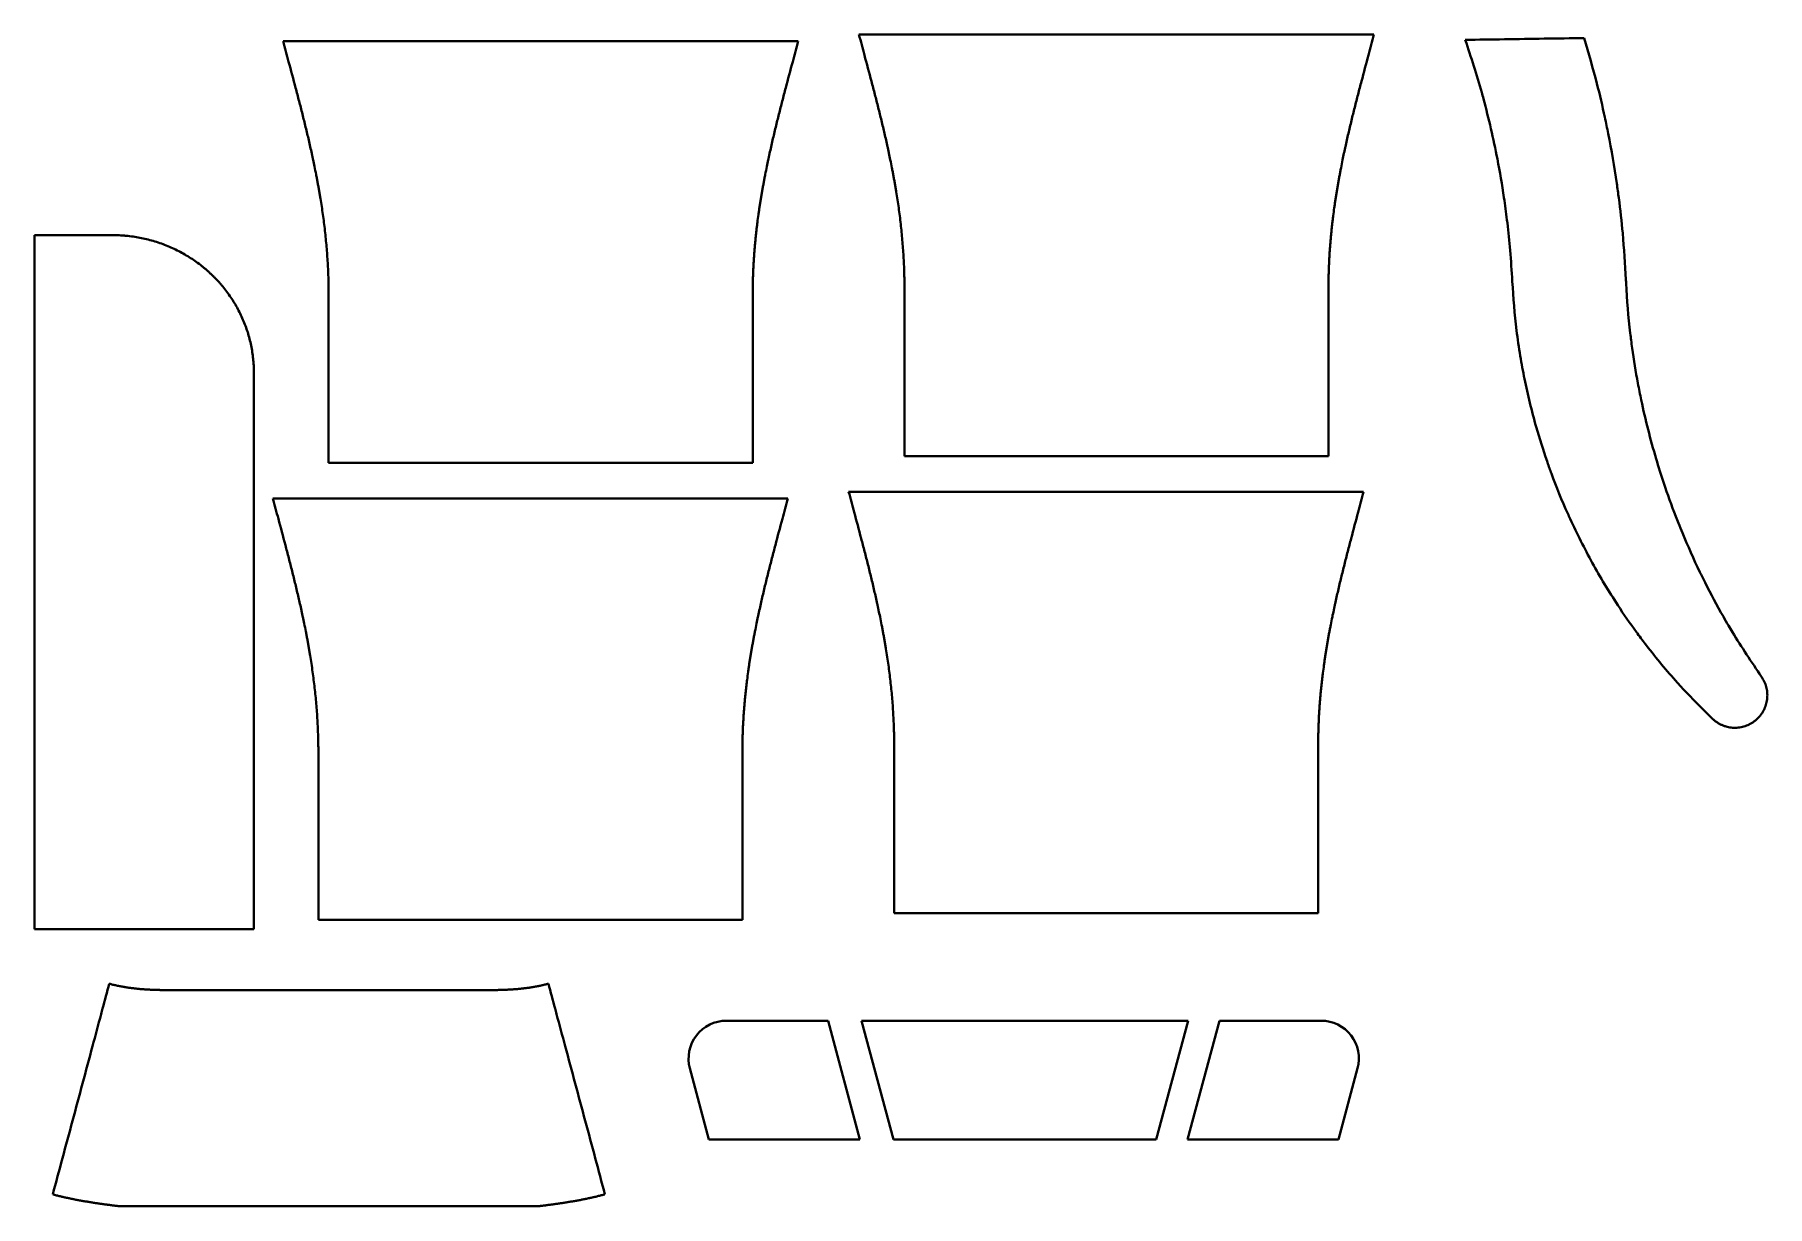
# Model space of a CAD drawing. Header units: inches. Extents: x -10.4 to 29.6, y -45.3 to -18.2.
import ezdxf

# ---------------------------------------------------------------- set-up
doc = ezdxf.new("R2010")
doc.units = ezdxf.units.IN
doc.header["$MEASUREMENT"] = 0
doc.layers.add('ModelSketch_Visible', color=7, linetype='Continuous', lineweight=40)

msp = doc.modelspace()

# ---------------------------------------------------------------- linework, layer by layer
at = {"layer": 'ModelSketch_Visible'}
for p, q in [((-8.649, -22.803), (-10.443, -22.803)), ((-10.443, -22.803), (-10.443, -23.928)), ((-10.443, -23.928), (-10.443, -38.853)), ((-5.375, -38.853), (-5.375, -25.978)), ((-10.443, -38.853), (-5.375, -38.853)), ((7.9, -40.967), (5.55, -40.967)), ((8.637, -43.717), (7.9, -40.967)), ((16.223, -40.967), (8.674, -40.967)), ((8.674, -40.967), (9.411, -43.717)), ((15.487, -43.717), (16.223, -40.967)), ((16.947, -40.967), (16.21, -43.717)), ((19.297, -40.967), (16.947, -40.967)), ((4.704, -42.068), (5.146, -43.717)), ((19.701, -43.717), (20.142, -42.068)), ((5.146, -43.717), (8.637, -43.717)), ((9.411, -43.717), (15.487, -43.717)), ((16.21, -43.717), (19.701, -43.717))]:
    msp.add_line(p, q, dxfattribs=at)
for centre, start, end in [((5.55, -41.842), 90, 195), ((19.297, -41.842), 345, 90)]:
    msp.add_arc(centre, 0.875, start, end, dxfattribs=at)
for points, knots in [([(-4.697, -18.321), (-4.655, -18.479), (-4.613, -18.636), (-4.571, -18.793), (-4.516, -18.996), (-4.435, -19.299), (-4.33, -19.703), (-4.252, -20.005), (-4.19, -20.257), (-4.141, -20.458), (-4.106, -20.61), (-4.071, -20.761), (-4.043, -20.887), (-4.021, -20.987), (-4, -21.088), (-3.984, -21.164), (-3.973, -21.215)], [-0.19422, -0.19422, -0.19422, -0.19422, 0, 0, 0, 0.25, 0.375, 0.5, 0.625, 0.6875, 0.75, 0.8125, 0.875, 0.90625, 0.9375, 0.999422, 0.999422, 0.999422, 0.999422]), ([(-1.494, -18.321), (-1.494, -18.321), (-1.494, -18.321), (-1.494, -18.321), (-1.607, -18.321), (-1.834, -18.321), (-2.286, -18.321), (-3.078, -18.321), (-3.756, -18.321), (-4.209, -18.321), (-4.371, -18.321), (-4.534, -18.321), (-4.697, -18.321)], [-0.000002, -0.000002, -0.000002, -0.000002, 0, 0, 0, 0.125, 0.25, 0.5, 1, 1, 1, 1.180078, 1.180078, 1.180078, 1.180078]), ([(4.005, -18.321), (4.005, -18.321), (4.005, -18.321), (4.005, -18.321), (2.172, -18.321), (0.339, -18.321), (-1.494, -18.321), (-1.494, -18.321), (-1.494, -18.321), (-1.494, -18.321)], [-0.000001, -0.000001, -0.000001, -0.000001, 0, 0, 0, 1, 1, 1, 1.000001, 1.000001, 1.000001, 1.000001]), ([(7.208, -18.321), (7.045, -18.321), (6.882, -18.321), (6.72, -18.321), (6.493, -18.321), (6.041, -18.321), (5.476, -18.321), (5.023, -18.321), (4.684, -18.321), (4.401, -18.321), (4.203, -18.321), (4.09, -18.321), (4.034, -18.321), (4.005, -18.321), (4.005, -18.321), (4.005, -18.321), (4.005, -18.321)], [-0.180078, -0.180078, -0.180078, -0.180078, 0, 0, 0, 0.25, 0.5, 0.625, 0.75, 0.875, 0.9375, 0.96875, 1, 1, 1, 1.000002, 1.000002, 1.000002, 1.000002]), ([(6.484, -21.215), (6.495, -21.164), (6.511, -21.088), (6.532, -20.987), (6.554, -20.887), (6.582, -20.761), (6.617, -20.61), (6.652, -20.458), (6.701, -20.257), (6.763, -20.005), (6.841, -19.703), (6.946, -19.299), (7.027, -18.996), (7.082, -18.793), (7.124, -18.636), (7.166, -18.479), (7.208, -18.321)], [0.00057, 0.00057, 0.00057, 0.00057, 0.0625, 0.09375, 0.125, 0.1875, 0.25, 0.3125, 0.375, 0.5, 0.625, 0.75, 1, 1, 1, 1.194216, 1.194216, 1.194216, 1.194216]), ([(11.817, -18.167), (11.817, -18.167), (11.817, -18.167), (11.817, -18.167), (11.704, -18.167), (11.478, -18.167), (11.026, -18.167), (10.234, -18.167), (9.556, -18.167), (9.103, -18.167), (8.94, -18.167), (8.777, -18.167), (8.614, -18.167)], [-0.000002, -0.000002, -0.000002, -0.000002, 0, 0, 0, 0.125, 0.25, 0.5, 1, 1, 1, 1.180078, 1.180078, 1.180078, 1.180078]), ([(8.614, -18.167), (8.657, -18.325), (8.699, -18.482), (8.741, -18.639), (8.795, -18.842), (8.877, -19.145), (8.982, -19.549), (9.06, -19.851), (9.122, -20.103), (9.171, -20.305), (9.206, -20.456), (9.241, -20.607), (9.269, -20.733), (9.291, -20.833), (9.312, -20.934), (9.328, -21.01), (9.339, -21.061)], [-0.19422, -0.19422, -0.19422, -0.19422, 0, 0, 0, 0.25, 0.375, 0.5, 0.625, 0.6875, 0.75, 0.8125, 0.875, 0.90625, 0.9375, 0.999422, 0.999422, 0.999422, 0.999422]), ([(17.317, -18.167), (17.317, -18.167), (17.317, -18.167), (17.317, -18.167), (15.484, -18.167), (13.651, -18.167), (11.817, -18.167), (11.817, -18.167), (11.817, -18.167), (11.817, -18.167)], [-0.000001, -0.000001, -0.000001, -0.000001, 0, 0, 0, 1, 1, 1, 1.000001, 1.000001, 1.000001, 1.000001]), ([(20.52, -18.167), (20.357, -18.167), (20.194, -18.167), (20.031, -18.167), (19.805, -18.167), (19.353, -18.167), (18.787, -18.167), (18.335, -18.167), (17.996, -18.167), (17.713, -18.167), (17.515, -18.167), (17.402, -18.167), (17.345, -18.167), (17.317, -18.167), (17.317, -18.167), (17.317, -18.167), (17.317, -18.167)], [-0.180078, -0.180078, -0.180078, -0.180078, 0, 0, 0, 0.25, 0.5, 0.625, 0.75, 0.875, 0.9375, 0.96875, 1, 1, 1, 1.000002, 1.000002, 1.000002, 1.000002]), ([(19.796, -21.061), (19.806, -21.01), (19.822, -20.934), (19.844, -20.833), (19.866, -20.733), (19.894, -20.607), (19.928, -20.456), (19.964, -20.305), (20.012, -20.103), (20.075, -19.851), (20.152, -19.549), (20.258, -19.145), (20.339, -18.842), (20.394, -18.639), (20.436, -18.482), (20.478, -18.325), (20.52, -18.167)], [0.00057, 0.00057, 0.00057, 0.00057, 0.0625, 0.09375, 0.125, 0.1875, 0.25, 0.3125, 0.375, 0.5, 0.625, 0.75, 1, 1, 1, 1.194216, 1.194216, 1.194216, 1.194216]), ([(25.381, -18.246), (25.073, -18.25), (24.459, -18.26), (23.542, -18.274), (22.933, -18.283), (22.631, -18.288)], [0, 0, 0, 0, 0.335333, 0.670667, 1, 1, 1, 1]), ([(22.631, -18.288), (22.764, -18.691), (22.913, -19.143), (23.163, -20.06), (23.351, -20.869), (23.511, -21.807), (23.578, -22.302), (23.627, -22.709), (23.676, -23.182), (23.703, -23.633), (23.717, -23.872)], [0, 0, 0, 0, 0.222856, 0.249992, 0.499969, 0.659053, 0.749982, 0.762614, 0.874247, 1, 1, 1, 1]), ([(26.345, -23.831), (26.324, -23.474), (26.287, -22.844), (26.203, -22.103), (26.097, -21.332), (25.99, -20.71), (25.83, -19.941), (25.659, -19.202), (25.482, -18.595), (25.381, -18.246)], [0, 0, 0, 0, 0.188713, 0.333333, 0.393412, 0.599425, 0.666667, 0.807863, 1, 1, 1, 1]), ([(-3.973, -21.215), (-3.961, -21.277), (-3.942, -21.37), (-3.918, -21.493), (-3.901, -21.585), (-3.884, -21.678), (-3.867, -21.771), (-3.851, -21.863), (-3.831, -21.987), (-3.806, -22.142), (-3.77, -22.39), (-3.731, -22.7), (-3.699, -23.01), (-3.68, -23.259), (-3.667, -23.446), (-3.658, -23.632), (-3.652, -23.788), (-3.649, -23.913), (-3.647, -23.99), (-3.647, -24.052), (-3.646, -24.114), (-3.646, -24.161), (-3.646, -24.193)], [0.0004729, 0.0004729, 0.0004729, 0.0004729, 0.0625, 0.09375, 0.125, 0.15625, 0.1875, 0.21875, 0.25, 0.3125, 0.375, 0.5, 0.625, 0.6875, 0.75, 0.8125, 0.875, 0.90625, 0.9375, 0.953125, 0.96875, 0.9997866, 0.9997866, 0.9997866, 0.9997866]), ([(6.157, -24.193), (6.157, -24.161), (6.157, -24.098), (6.158, -24.006), (6.16, -23.913), (6.162, -23.819), (6.165, -23.726), (6.169, -23.632), (6.173, -23.539), (6.179, -23.446), (6.184, -23.352), (6.191, -23.259), (6.198, -23.166), (6.206, -23.072), (6.214, -22.979), (6.223, -22.886), (6.233, -22.793), (6.243, -22.7), (6.254, -22.607), (6.269, -22.483), (6.286, -22.359), (6.304, -22.235), (6.317, -22.142), (6.332, -22.049), (6.347, -21.956), (6.362, -21.863), (6.378, -21.771), (6.395, -21.678), (6.412, -21.585), (6.429, -21.493), (6.453, -21.37), (6.472, -21.277), (6.484, -21.215)], [0.0002254, 0.0002254, 0.0002254, 0.0002254, 0.03125, 0.0625, 0.09375, 0.125, 0.15625, 0.1875, 0.21875, 0.25, 0.28125, 0.3125, 0.34375, 0.375, 0.40625, 0.4375, 0.46875, 0.5, 0.53125, 0.5625, 0.625, 0.65625, 0.6875, 0.71875, 0.75, 0.78125, 0.8125, 0.84375, 0.875, 0.90625, 0.9375, 0.9995335, 0.9995335, 0.9995335, 0.9995335]), ([(9.339, -21.061), (9.351, -21.123), (9.37, -21.216), (9.394, -21.339), (9.411, -21.431), (9.428, -21.524), (9.445, -21.617), (9.461, -21.71), (9.481, -21.833), (9.506, -21.988), (9.542, -22.236), (9.581, -22.546), (9.612, -22.857), (9.632, -23.105), (9.644, -23.292), (9.654, -23.479), (9.66, -23.634), (9.663, -23.759), (9.664, -23.837), (9.665, -23.898), (9.666, -23.96), (9.666, -24.008), (9.666, -24.039)], [0.0004729, 0.0004729, 0.0004729, 0.0004729, 0.0625, 0.09375, 0.125, 0.15625, 0.1875, 0.21875, 0.25, 0.3125, 0.375, 0.5, 0.625, 0.6875, 0.75, 0.8125, 0.875, 0.90625, 0.9375, 0.953125, 0.96875, 0.9997866, 0.9997866, 0.9997866, 0.9997866]), ([(19.469, -24.039), (19.469, -24.008), (19.469, -23.944), (19.47, -23.852), (19.472, -23.759), (19.474, -23.665), (19.477, -23.572), (19.481, -23.478), (19.485, -23.385), (19.49, -23.292), (19.496, -23.198), (19.503, -23.105), (19.51, -23.012), (19.518, -22.919), (19.526, -22.826), (19.535, -22.732), (19.545, -22.639), (19.555, -22.546), (19.566, -22.453), (19.581, -22.329), (19.598, -22.205), (19.615, -22.081), (19.629, -21.988), (19.644, -21.895), (19.659, -21.802), (19.674, -21.709), (19.69, -21.617), (19.706, -21.524), (19.723, -21.431), (19.741, -21.339), (19.765, -21.216), (19.783, -21.123), (19.796, -21.061)], [0.0002254, 0.0002254, 0.0002254, 0.0002254, 0.03125, 0.0625, 0.09375, 0.125, 0.15625, 0.1875, 0.21875, 0.25, 0.28125, 0.3125, 0.34375, 0.375, 0.40625, 0.4375, 0.46875, 0.5, 0.53125, 0.5625, 0.625, 0.65625, 0.6875, 0.71875, 0.75, 0.78125, 0.8125, 0.84375, 0.875, 0.90625, 0.9375, 0.9995335, 0.9995335, 0.9995335, 0.9995335]), ([(-5.375, -25.978), (-5.375, -25.964), (-5.376, -25.938), (-5.377, -25.885), (-5.379, -25.82), (-5.384, -25.741), (-5.394, -25.636), (-5.41, -25.507), (-5.438, -25.353), (-5.474, -25.2), (-5.531, -25), (-5.622, -24.756), (-5.736, -24.522), (-5.842, -24.342), (-5.928, -24.21), (-6.02, -24.083), (-6.103, -23.98), (-6.173, -23.9), (-6.226, -23.842), (-6.273, -23.794), (-6.31, -23.756), (-6.339, -23.728), (-6.368, -23.7), (-6.407, -23.664), (-6.457, -23.619), (-6.517, -23.568), (-6.6, -23.501), (-6.706, -23.421), (-6.837, -23.332), (-6.973, -23.249), (-7.158, -23.148), (-7.399, -23.038), (-7.649, -22.951), (-7.854, -22.896), (-8.01, -22.862), (-8.167, -22.836), (-8.3, -22.82), (-8.407, -22.811), (-8.487, -22.806), (-8.555, -22.804), (-8.609, -22.803), (-8.636, -22.803), (-8.649, -22.803)], [0, 0, 0, 0, 0.0019531, 0.0039062, 0.0078125, 0.0117188, 0.015625, 0.0234375, 0.03125, 0.0390625, 0.046875, 0.0625, 0.078125, 0.0859375, 0.09375, 0.1015625, 0.109375, 0.1132812, 0.1171875, 0.1210938, 0.1230469, 0.125, 0.1269531, 0.1289062, 0.1328125, 0.1367188, 0.140625, 0.1484375, 0.15625, 0.1640625, 0.171875, 0.1875, 0.203125, 0.2109375, 0.21875, 0.2265625, 0.234375, 0.2382812, 0.2421875, 0.2460938, 0.2480469, 0.25, 0.25, 0.25, 0.25]), ([(23.717, -23.872), (23.744, -24.25), (23.784, -24.828), (23.896, -25.578), (24.034, -26.324), (24.233, -27.139), (24.457, -27.852), (24.584, -28.21), (24.734, -28.618), (24.881, -28.979), (25.193, -29.67), (25.391, -30.046), (25.567, -30.381)], [0, 0, 0, 0, 0.166656, 0.254316, 0.333341, 0.499997, 0.622604, 0.662075, 0.666676, 0.813718, 0.833344, 1, 1, 1, 1]), ([(29.479, -33.013), (29.249, -32.672), (28.987, -32.284), (28.707, -31.812), (28.488, -31.435), (28.267, -31.022), (27.949, -30.377), (27.744, -29.92), (27.568, -29.486), (27.418, -29.105), (27.24, -28.611), (26.959, -27.717), (26.763, -26.946), (26.593, -26.089), (26.518, -25.626), (26.467, -25.24), (26.406, -24.742), (26.366, -24.275), (26.347, -23.86), (26.345, -23.831)], [0, 0, 0, 0, 0.125247, 0.14285, 0.167464, 0.258378, 0.285715, 0.386836, 0.411176, 0.428577, 0.511765, 0.571442, 0.714279, 0.754292, 0.838089, 0.857146, 0.873176, 0.991111, 1, 1, 1, 1]), ([(-3.646, -24.193), (-3.646, -25.36), (-3.646, -26.526), (-3.646, -27.693), (-3.646, -27.818), (-3.646, -27.943), (-3.646, -28.068)], [0.000188, 0.000188, 0.000188, 0.000188, 1, 1, 1, 1.107137, 1.107137, 1.107137, 1.107137]), ([(6.157, -28.068), (6.157, -27.943), (6.157, -27.818), (6.157, -27.693), (6.157, -26.526), (6.157, -25.36), (6.157, -24.193)], [-0.107147, -0.107147, -0.107147, -0.107147, 0, 0, 0, 0.999802, 0.999802, 0.999802, 0.999802]), ([(9.666, -24.039), (9.666, -25.206), (9.666, -26.372), (9.666, -27.539), (9.666, -27.664), (9.666, -27.789), (9.666, -27.914)], [0.000188, 0.000188, 0.000188, 0.000188, 1, 1, 1, 1.107137, 1.107137, 1.107137, 1.107137]), ([(19.469, -27.914), (19.469, -27.789), (19.469, -27.664), (19.469, -27.539), (19.469, -26.372), (19.469, -25.206), (19.469, -24.039)], [-0.107147, -0.107147, -0.107147, -0.107147, 0, 0, 0, 0.999802, 0.999802, 0.999802, 0.999802]), ([(9.666, -27.914), (9.791, -27.914), (9.916, -27.914), (10.041, -27.914), (13.059, -27.914), (16.076, -27.914), (19.094, -27.914), (19.219, -27.914), (19.344, -27.914), (19.469, -27.914)], [-0.041423, -0.041423, -0.041423, -0.041423, 0, 0, 0, 1, 1, 1, 1.041426, 1.041426, 1.041426, 1.041426]), ([(-3.646, -28.068), (-3.521, -28.068), (-3.396, -28.068), (-3.271, -28.068), (-0.253, -28.068), (2.764, -28.067), (5.782, -28.068), (5.907, -28.068), (6.032, -28.068), (6.157, -28.068)], [-0.041423, -0.041423, -0.041423, -0.041423, 0, 0, 0, 1, 1, 1, 1.041426, 1.041426, 1.041426, 1.041426]), ([(8.376, -28.737), (8.419, -28.894), (8.461, -29.052), (8.503, -29.209), (8.557, -29.412), (8.639, -29.715), (8.744, -30.118), (8.822, -30.421), (8.884, -30.673), (8.933, -30.874), (8.968, -31.025), (9.003, -31.177), (9.031, -31.303), (9.053, -31.403), (9.074, -31.504), (9.09, -31.58), (9.101, -31.631)], [-0.19422, -0.19422, -0.19422, -0.19422, 0, 0, 0, 0.25, 0.375, 0.5, 0.625, 0.6875, 0.75, 0.8125, 0.875, 0.90625, 0.9375, 0.999422, 0.999422, 0.999422, 0.999422]), ([(11.579, -28.737), (11.579, -28.737), (11.579, -28.737), (11.579, -28.737), (11.466, -28.737), (11.24, -28.737), (10.788, -28.737), (9.996, -28.737), (9.318, -28.737), (8.865, -28.737), (8.702, -28.737), (8.539, -28.737), (8.376, -28.737)], [-0.000002, -0.000002, -0.000002, -0.000002, 0, 0, 0, 0.125, 0.25, 0.5, 1, 1, 1, 1.180078, 1.180078, 1.180078, 1.180078]), ([(17.079, -28.737), (17.079, -28.737), (17.079, -28.737), (17.079, -28.737), (15.246, -28.737), (13.413, -28.737), (11.579, -28.737), (11.579, -28.737), (11.579, -28.737), (11.579, -28.737)], [-0.000001, -0.000001, -0.000001, -0.000001, 0, 0, 0, 1, 1, 1, 1.000001, 1.000001, 1.000001, 1.000001]), ([(20.282, -28.737), (20.119, -28.737), (19.956, -28.737), (19.793, -28.737), (19.567, -28.737), (19.115, -28.737), (18.549, -28.737), (18.097, -28.737), (17.758, -28.737), (17.475, -28.737), (17.277, -28.737), (17.164, -28.737), (17.107, -28.737), (17.079, -28.737), (17.079, -28.737), (17.079, -28.737), (17.079, -28.737)], [-0.180078, -0.180078, -0.180078, -0.180078, 0, 0, 0, 0.25, 0.5, 0.625, 0.75, 0.875, 0.9375, 0.96875, 1, 1, 1, 1.000002, 1.000002, 1.000002, 1.000002]), ([(19.558, -31.631), (19.568, -31.58), (19.584, -31.504), (19.606, -31.403), (19.628, -31.303), (19.656, -31.177), (19.69, -31.025), (19.726, -30.874), (19.774, -30.673), (19.837, -30.421), (19.914, -30.118), (20.02, -29.715), (20.101, -29.412), (20.156, -29.209), (20.198, -29.052), (20.24, -28.894), (20.282, -28.737)], [0.00057, 0.00057, 0.00057, 0.00057, 0.0625, 0.09375, 0.125, 0.1875, 0.25, 0.3125, 0.375, 0.5, 0.625, 0.75, 1, 1, 1, 1.194216, 1.194216, 1.194216, 1.194216]), ([(-1.732, -28.891), (-1.732, -28.891), (-1.732, -28.891), (-1.732, -28.891), (-1.846, -28.891), (-2.072, -28.891), (-2.524, -28.891), (-3.316, -28.891), (-3.994, -28.891), (-4.447, -28.891), (-4.609, -28.891), (-4.772, -28.891), (-4.935, -28.891)], [-0.000002, -0.000002, -0.000002, -0.000002, 0, 0, 0, 0.125, 0.25, 0.5, 1, 1, 1, 1.180078, 1.180078, 1.180078, 1.180078]), ([(-4.935, -28.891), (-4.893, -29.048), (-4.851, -29.206), (-4.809, -29.363), (-4.754, -29.566), (-4.673, -29.869), (-4.568, -30.272), (-4.49, -30.575), (-4.428, -30.827), (-4.379, -31.028), (-4.344, -31.179), (-4.309, -31.331), (-4.281, -31.456), (-4.259, -31.557), (-4.238, -31.657), (-4.222, -31.734), (-4.211, -31.784)], [-0.19422, -0.19422, -0.19422, -0.19422, 0, 0, 0, 0.25, 0.375, 0.5, 0.625, 0.6875, 0.75, 0.8125, 0.875, 0.90625, 0.9375, 0.999422, 0.999422, 0.999422, 0.999422]), ([(3.767, -28.891), (3.767, -28.891), (3.767, -28.891), (3.767, -28.891), (1.934, -28.891), (0.101, -28.891), (-1.732, -28.891), (-1.732, -28.891), (-1.732, -28.891), (-1.732, -28.891)], [-0.000001, -0.000001, -0.000001, -0.000001, 0, 0, 0, 1, 1, 1, 1.000001, 1.000001, 1.000001, 1.000001]), ([(6.97, -28.891), (6.807, -28.891), (6.644, -28.891), (6.482, -28.891), (6.255, -28.891), (5.803, -28.891), (5.238, -28.891), (4.785, -28.891), (4.446, -28.891), (4.163, -28.891), (3.965, -28.891), (3.852, -28.891), (3.796, -28.891), (3.767, -28.891), (3.767, -28.891), (3.767, -28.891), (3.767, -28.891)], [-0.180078, -0.180078, -0.180078, -0.180078, 0, 0, 0, 0.25, 0.5, 0.625, 0.75, 0.875, 0.9375, 0.96875, 1, 1, 1, 1.000002, 1.000002, 1.000002, 1.000002]), ([(6.246, -31.784), (6.257, -31.734), (6.273, -31.657), (6.294, -31.557), (6.316, -31.456), (6.344, -31.331), (6.379, -31.179), (6.414, -31.028), (6.463, -30.827), (6.525, -30.575), (6.603, -30.272), (6.708, -29.869), (6.789, -29.566), (6.844, -29.363), (6.886, -29.206), (6.928, -29.048), (6.97, -28.891)], [0.00057, 0.00057, 0.00057, 0.00057, 0.0625, 0.09375, 0.125, 0.1875, 0.25, 0.3125, 0.375, 0.5, 0.625, 0.75, 1, 1, 1, 1.194216, 1.194216, 1.194216, 1.194216]), ([(25.567, -30.381), (25.66, -30.545), (25.848, -30.877), (26.187, -31.413), (26.448, -31.791), (26.673, -32.098), (26.975, -32.499), (27.293, -32.88), (27.57, -33.189), (27.83, -33.476), (28.101, -33.743), (28.347, -33.987)], [0, 0, 0, 0, 0.123915, 0.250019, 0.416367, 0.42507, 0.500034, 0.746077, 0.750011, 0.772764, 1, 1, 1, 1]), ([(9.101, -31.631), (9.113, -31.693), (9.132, -31.786), (9.156, -31.909), (9.173, -32.001), (9.19, -32.094), (9.207, -32.187), (9.223, -32.279), (9.243, -32.403), (9.268, -32.558), (9.304, -32.806), (9.343, -33.116), (9.374, -33.426), (9.394, -33.675), (9.406, -33.862), (9.416, -34.048), (9.422, -34.204), (9.425, -34.328), (9.426, -34.406), (9.427, -34.468), (9.428, -34.53), (9.428, -34.577), (9.428, -34.609)], [0.0004729, 0.0004729, 0.0004729, 0.0004729, 0.0625, 0.09375, 0.125, 0.15625, 0.1875, 0.21875, 0.25, 0.3125, 0.375, 0.5, 0.625, 0.6875, 0.75, 0.8125, 0.875, 0.90625, 0.9375, 0.953125, 0.96875, 0.9997866, 0.9997866, 0.9997866, 0.9997866]), ([(19.231, -34.609), (19.231, -34.577), (19.231, -34.514), (19.232, -34.422), (19.234, -34.328), (19.236, -34.235), (19.239, -34.142), (19.243, -34.048), (19.247, -33.955), (19.252, -33.862), (19.258, -33.768), (19.265, -33.675), (19.272, -33.582), (19.279, -33.488), (19.288, -33.395), (19.297, -33.302), (19.307, -33.209), (19.317, -33.116), (19.328, -33.023), (19.343, -32.898), (19.36, -32.775), (19.377, -32.651), (19.391, -32.558), (19.406, -32.465), (19.42, -32.372), (19.436, -32.279), (19.452, -32.187), (19.468, -32.094), (19.485, -32.001), (19.503, -31.909), (19.527, -31.786), (19.545, -31.693), (19.558, -31.631)], [0.0002254, 0.0002254, 0.0002254, 0.0002254, 0.03125, 0.0625, 0.09375, 0.125, 0.15625, 0.1875, 0.21875, 0.25, 0.28125, 0.3125, 0.34375, 0.375, 0.40625, 0.4375, 0.46875, 0.5, 0.53125, 0.5625, 0.625, 0.65625, 0.6875, 0.71875, 0.75, 0.78125, 0.8125, 0.84375, 0.875, 0.90625, 0.9375, 0.9995335, 0.9995335, 0.9995335, 0.9995335]), ([(-4.211, -31.784), (-4.199, -31.847), (-4.18, -31.94), (-4.156, -32.063), (-4.139, -32.155), (-4.122, -32.248), (-4.105, -32.34), (-4.089, -32.433), (-4.069, -32.557), (-4.044, -32.712), (-4.008, -32.959), (-3.969, -33.27), (-3.937, -33.58), (-3.918, -33.829), (-3.905, -34.015), (-3.896, -34.202), (-3.89, -34.358), (-3.887, -34.482), (-3.885, -34.56), (-3.885, -34.622), (-3.884, -34.684), (-3.884, -34.731), (-3.884, -34.763)], [0.0004729, 0.0004729, 0.0004729, 0.0004729, 0.0625, 0.09375, 0.125, 0.15625, 0.1875, 0.21875, 0.25, 0.3125, 0.375, 0.5, 0.625, 0.6875, 0.75, 0.8125, 0.875, 0.90625, 0.9375, 0.953125, 0.96875, 0.9997866, 0.9997866, 0.9997866, 0.9997866]), ([(5.919, -34.763), (5.919, -34.731), (5.919, -34.668), (5.92, -34.575), (5.922, -34.482), (5.924, -34.389), (5.927, -34.295), (5.931, -34.202), (5.935, -34.109), (5.941, -34.015), (5.946, -33.922), (5.953, -33.829), (5.96, -33.736), (5.968, -33.642), (5.976, -33.549), (5.985, -33.456), (5.995, -33.363), (6.005, -33.27), (6.016, -33.177), (6.031, -33.052), (6.048, -32.929), (6.066, -32.804), (6.079, -32.712), (6.094, -32.619), (6.109, -32.526), (6.124, -32.433), (6.14, -32.34), (6.157, -32.248), (6.174, -32.155), (6.191, -32.063), (6.215, -31.94), (6.234, -31.847), (6.246, -31.784)], [0.0002254, 0.0002254, 0.0002254, 0.0002254, 0.03125, 0.0625, 0.09375, 0.125, 0.15625, 0.1875, 0.21875, 0.25, 0.28125, 0.3125, 0.34375, 0.375, 0.40625, 0.4375, 0.46875, 0.5, 0.53125, 0.5625, 0.625, 0.65625, 0.6875, 0.71875, 0.75, 0.78125, 0.8125, 0.84375, 0.875, 0.90625, 0.9375, 0.9995335, 0.9995335, 0.9995335, 0.9995335]), ([(28.347, -33.987), (28.363, -34.001), (28.395, -34.03), (28.448, -34.068), (28.504, -34.102), (28.562, -34.131), (28.609, -34.149), (28.65, -34.163), (28.692, -34.174), (28.749, -34.186), (28.813, -34.193), (28.878, -34.195), (28.943, -34.191), (29.007, -34.181), (29.071, -34.166), (29.132, -34.145), (29.192, -34.12), (29.249, -34.089), (29.304, -34.053), (29.355, -34.013), (29.402, -33.968), (29.446, -33.92), (29.485, -33.868), (29.519, -33.813), (29.548, -33.755), (29.573, -33.695), (29.592, -33.632), (29.605, -33.569), (29.613, -33.504), (29.616, -33.439), (29.613, -33.374), (29.604, -33.31), (29.589, -33.247), (29.57, -33.185), (29.553, -33.144), (29.534, -33.105), (29.514, -33.066), (29.491, -33.031), (29.479, -33.013)], [0, 0, 0, 0, 0.029412, 0.058823, 0.088235, 0.117646, 0.147058, 0.15698, 0.176476, 0.205887, 0.235299, 0.26471, 0.294122, 0.323533, 0.352945, 0.382357, 0.411768, 0.44118, 0.470591, 0.500003, 0.529414, 0.558826, 0.588237, 0.617649, 0.64706, 0.676472, 0.705884, 0.735295, 0.764707, 0.794118, 0.82353, 0.852941, 0.882353, 0.911764, 0.941176, 0.942317, 0.970589, 1, 1, 1, 1]), ([(-3.884, -34.763), (-3.884, -35.929), (-3.884, -37.096), (-3.884, -38.262), (-3.884, -38.387), (-3.884, -38.512), (-3.884, -38.637)], [0.000188, 0.000188, 0.000188, 0.000188, 1, 1, 1, 1.107137, 1.107137, 1.107137, 1.107137]), ([(5.919, -38.637), (5.919, -38.512), (5.919, -38.387), (5.919, -38.262), (5.919, -37.096), (5.919, -35.929), (5.919, -34.763)], [-0.107147, -0.107147, -0.107147, -0.107147, 0, 0, 0, 0.999802, 0.999802, 0.999802, 0.999802]), ([(9.428, -34.609), (9.428, -35.776), (9.428, -36.942), (9.428, -38.108), (9.428, -38.233), (9.428, -38.358), (9.428, -38.483)], [0.000188, 0.000188, 0.000188, 0.000188, 1, 1, 1, 1.107137, 1.107137, 1.107137, 1.107137]), ([(19.23, -38.483), (19.23, -38.358), (19.23, -38.233), (19.23, -38.108), (19.23, -36.942), (19.23, -35.776), (19.231, -34.609)], [-0.107147, -0.107147, -0.107147, -0.107147, 0, 0, 0, 0.999802, 0.999802, 0.999802, 0.999802]), ([(-3.884, -38.637), (-3.759, -38.637), (-3.634, -38.637), (-3.509, -38.637), (-0.491, -38.637), (2.526, -38.637), (5.544, -38.637), (5.669, -38.637), (5.794, -38.637), (5.919, -38.637)], [-0.041423, -0.041423, -0.041423, -0.041423, 0, 0, 0, 1, 1, 1, 1.041426, 1.041426, 1.041426, 1.041426]), ([(9.428, -38.483), (9.553, -38.483), (9.678, -38.483), (9.803, -38.483), (12.821, -38.483), (15.838, -38.483), (18.855, -38.483), (18.98, -38.483), (19.106, -38.483), (19.23, -38.483)], [-0.041423, -0.041423, -0.041423, -0.041423, 0, 0, 0, 1, 1, 1, 1.041426, 1.041426, 1.041426, 1.041426]), ([(-8.719, -40.113), (-8.77, -40.305), (-8.832, -40.538), (-8.895, -40.771), (-8.906, -40.813)], [0, 0, 0, 0, 0.822247, 1, 1, 1, 1]), ([(-7.132, -40.26), (-7.162, -40.26), (-7.223, -40.26), (-7.313, -40.26), (-7.403, -40.26), (-7.493, -40.259), (-7.583, -40.257), (-7.672, -40.255), (-7.762, -40.251), (-7.851, -40.246), (-7.925, -40.241), (-7.984, -40.237), (-8.028, -40.233), (-8.072, -40.229), (-8.116, -40.224), (-8.16, -40.219), (-8.204, -40.214), (-8.247, -40.208), (-8.291, -40.202), (-8.334, -40.195), (-8.377, -40.188), (-8.42, -40.18), (-8.463, -40.172), (-8.506, -40.163), (-8.549, -40.154), (-8.592, -40.145), (-8.634, -40.135), (-8.676, -40.124), (-8.704, -40.117), (-8.719, -40.113)], [0, 0, 0, 0, 0.056504, 0.11298, 0.169399, 0.225735, 0.281965, 0.338068, 0.394026, 0.449827, 0.505464, 0.533225, 0.560945, 0.588624, 0.616261, 0.643859, 0.671419, 0.698941, 0.72643, 0.753885, 0.781311, 0.808709, 0.836083, 0.863436, 0.89077, 0.918091, 0.9454, 0.972702, 1, 1, 1, 1]), ([(-0.15, -40.26), (-0.289, -40.26), (-0.721, -40.26), (-1.445, -40.26), (-2.324, -40.26), (-3.202, -40.26), (-4.08, -40.26), (-4.959, -40.26), (-5.837, -40.26), (-6.562, -40.26), (-6.993, -40.26), (-7.132, -40.26)], [0, 0, 0, 0, 0.059709, 0.185506, 0.311304, 0.437101, 0.562899, 0.688696, 0.814494, 0.940291, 1, 1, 1, 1]), ([(1.436, -40.113), (1.422, -40.116), (1.394, -40.124), (1.352, -40.134), (1.309, -40.144), (1.266, -40.154), (1.224, -40.163), (1.181, -40.172), (1.138, -40.18), (1.095, -40.187), (1.051, -40.195), (1.008, -40.201), (0.965, -40.208), (0.921, -40.214), (0.877, -40.219), (0.834, -40.224), (0.79, -40.229), (0.746, -40.233), (0.701, -40.237), (0.642, -40.241), (0.568, -40.246), (0.479, -40.251), (0.39, -40.254), (0.3, -40.257), (0.21, -40.259), (0.12, -40.26), (0.03, -40.26), (-0.06, -40.26), (-0.12, -40.26), (-0.15, -40.26)], [0, 0, 0, 0, 0.027298, 0.0546, 0.081909, 0.10923, 0.136564, 0.163917, 0.191291, 0.218689, 0.246115, 0.273571, 0.301059, 0.328581, 0.356141, 0.383739, 0.411377, 0.439055, 0.466775, 0.494537, 0.550173, 0.605975, 0.661933, 0.718035, 0.774265, 0.830601, 0.88702, 0.943496, 1, 1, 1, 1]), ([(1.623, -40.813), (1.612, -40.771), (1.55, -40.538), (1.487, -40.305), (1.436, -40.113)], [0, 0, 0, 0, 0.177754, 1, 1, 1, 1]), ([(-8.906, -40.813), (-8.972, -41.06), (-9.116, -41.595), (-9.336, -42.419), (-9.568, -43.284), (-9.797, -44.139), (-9.949, -44.705), (-10.024, -44.983)], [0, 0, 0, 0, 0.177606, 0.38505, 0.592495, 0.799937, 1, 1, 1, 1]), ([(2.741, -44.983), (2.667, -44.705), (2.515, -44.139), (2.286, -43.284), (2.054, -42.419), (1.833, -41.595), (1.69, -41.06), (1.623, -40.813)], [0, 0, 0, 0, 0.200063, 0.407505, 0.614949, 0.822394, 1, 1, 1, 1]), ([(-10.024, -44.983), (-10.009, -44.987), (-9.981, -44.995), (-9.939, -45.006), (-9.897, -45.016), (-9.854, -45.027), (-9.812, -45.037), (-9.77, -45.047), (-9.727, -45.057), (-9.684, -45.066), (-9.642, -45.075), (-9.599, -45.084), (-9.556, -45.093), (-9.513, -45.102), (-9.47, -45.11), (-9.427, -45.118), (-9.384, -45.126), (-9.341, -45.134), (-9.298, -45.141), (-9.24, -45.151), (-9.168, -45.163), (-9.082, -45.177), (-8.995, -45.19), (-8.908, -45.202), (-8.821, -45.214), (-8.734, -45.226), (-8.646, -45.238), (-8.559, -45.249), (-8.501, -45.257), (-8.472, -45.26)], [0, 0, 0, 0, 0.027658, 0.055316, 0.082977, 0.11064, 0.138307, 0.165979, 0.193655, 0.221338, 0.249028, 0.276726, 0.304432, 0.332146, 0.359871, 0.387604, 0.415348, 0.443102, 0.470867, 0.498643, 0.554213, 0.609826, 0.66548, 0.72117, 0.776894, 0.832645, 0.888418, 0.944205, 1, 1, 1, 1]), ([(-8.472, -45.26), (-8.179, -45.26), (-7.594, -45.26), (-6.715, -45.26), (-5.837, -45.26), (-4.959, -45.26), (-4.08, -45.26), (-3.202, -45.26), (-2.324, -45.26), (-1.445, -45.26), (-0.567, -45.26), (0.095, -45.26), (0.463, -45.26), (0.54, -45.26)], [0, 0, 0, 0, 0.097466, 0.194932, 0.292399, 0.389865, 0.487332, 0.584798, 0.682265, 0.779731, 0.877197, 0.974664, 1, 1, 1, 1]), ([(1.19, -45.26), (1.219, -45.257), (1.277, -45.249), (1.364, -45.238), (1.451, -45.226), (1.538, -45.214), (1.626, -45.202), (1.712, -45.19), (1.799, -45.177), (1.886, -45.163), (1.958, -45.151), (2.016, -45.141), (2.059, -45.134), (2.102, -45.126), (2.145, -45.118), (2.188, -45.11), (2.231, -45.101), (2.274, -45.093), (2.317, -45.084), (2.359, -45.075), (2.402, -45.066), (2.445, -45.056), (2.487, -45.047), (2.53, -45.037), (2.572, -45.026), (2.614, -45.016), (2.657, -45.005), (2.699, -44.994), (2.727, -44.987), (2.741, -44.983)], [0, 0, 0, 0, 0.055795, 0.111582, 0.167355, 0.223106, 0.27883, 0.33452, 0.390174, 0.445787, 0.501357, 0.529133, 0.556898, 0.584652, 0.612396, 0.640129, 0.667854, 0.695568, 0.723274, 0.750972, 0.778662, 0.806345, 0.834021, 0.861693, 0.88936, 0.917023, 0.944684, 0.972342, 1, 1, 1, 1])]:
    msp.add_open_spline(points, degree=3, knots=knots, dxfattribs=at)
msp.add_open_spline([(0.54, -45.26), (0.756, -45.26), (0.973, -45.26), (1.19, -45.26)], degree=3, dxfattribs=at)

doc.saveas('drawing.dxf')
